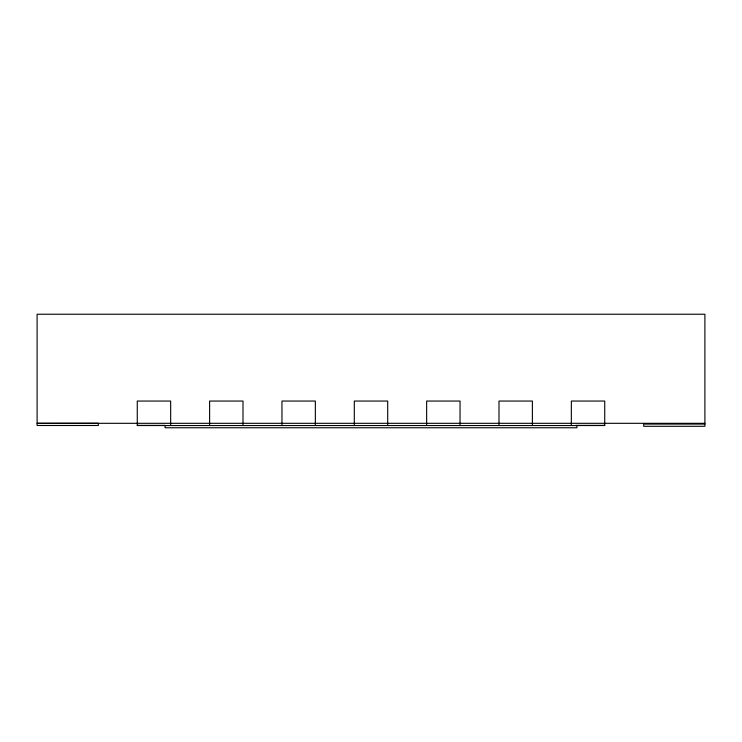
<?xml version="1.0" encoding="UTF-8"?>
<svg xmlns="http://www.w3.org/2000/svg" width="742" height="742" viewBox="0 0 742 742"><rect width="100%" height="100%" fill="white"/><g stroke="black" fill="none" stroke-linecap="round" stroke-linejoin="round"><path stroke-width="1.11" d="M704.9 423.311L37.1 423.311L98.315 423.265L98.315 425.491L37.1 425.491L37.1 314.237L704.9 314.237L704.9 426.298L643.685 426.298L643.685 424.072L704.9 424.072M137.27 425.389L164.9 425.389M575.95 425.389L604.73 425.389M576.905 425.537L576.905 427.763L165.095 427.763L165.095 425.537M571.34 425.537L571.34 401.051L604.73 401.051L604.73 425.537L137.27 425.537L137.27 401.051L170.66 401.051L170.66 425.537M532.385 425.537L532.385 401.051L498.995 401.051L498.995 425.537M460.04 425.537L460.04 401.051L426.65 401.051L426.65 425.537M387.695 425.537L387.695 401.051L354.305 401.051L354.305 425.537M315.35 425.537L315.35 401.051L281.96 401.051L281.96 425.537M243.005 425.537L243.005 401.051L209.615 401.051L209.615 425.537"/></g></svg>
